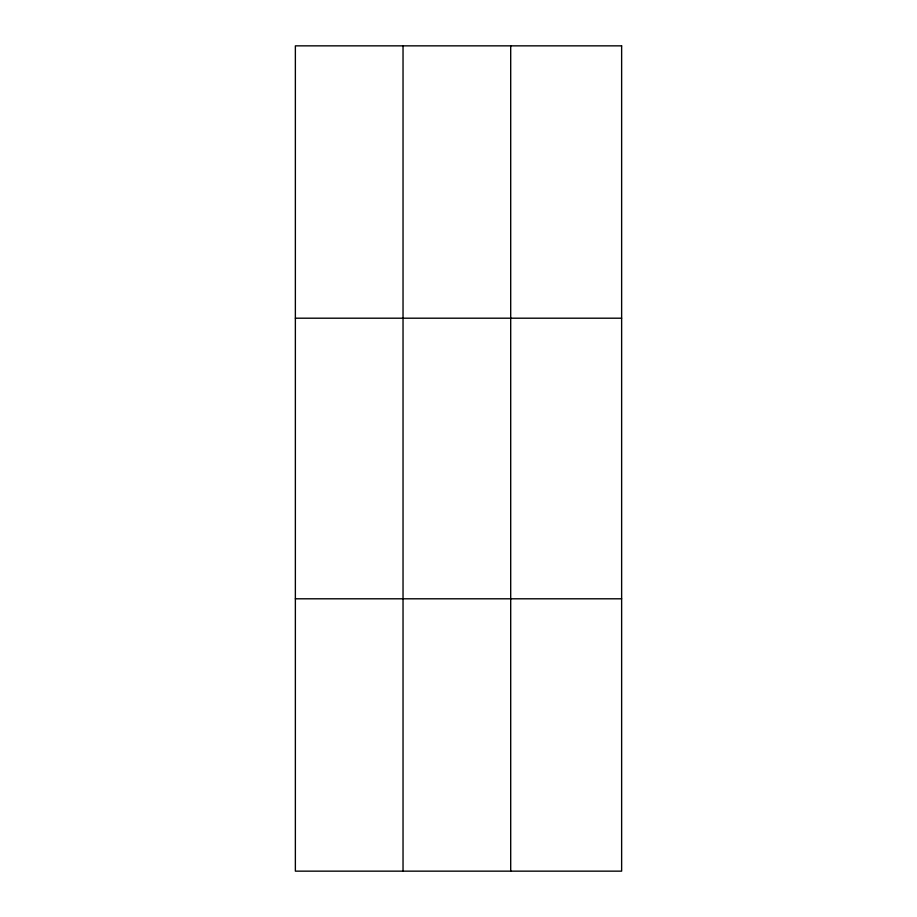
<?xml version="1.0" encoding="UTF-8"?>
<svg xmlns="http://www.w3.org/2000/svg" width="917" height="917" viewBox="0 0 917 917"><rect width="100%" height="100%" fill="white"/><g stroke="black" fill="none" stroke-linecap="round" stroke-linejoin="round"><path stroke-width="1.38" d="M403.033 871.15L403.033 45.85M510.7 871.15L510.7 45.85M295.366 318.199L621.634 318.199M295.366 598.801L621.634 598.801M621.634 45.85L621.634 871.15L295.366 871.15L295.366 45.85L621.634 45.85"/></g></svg>
